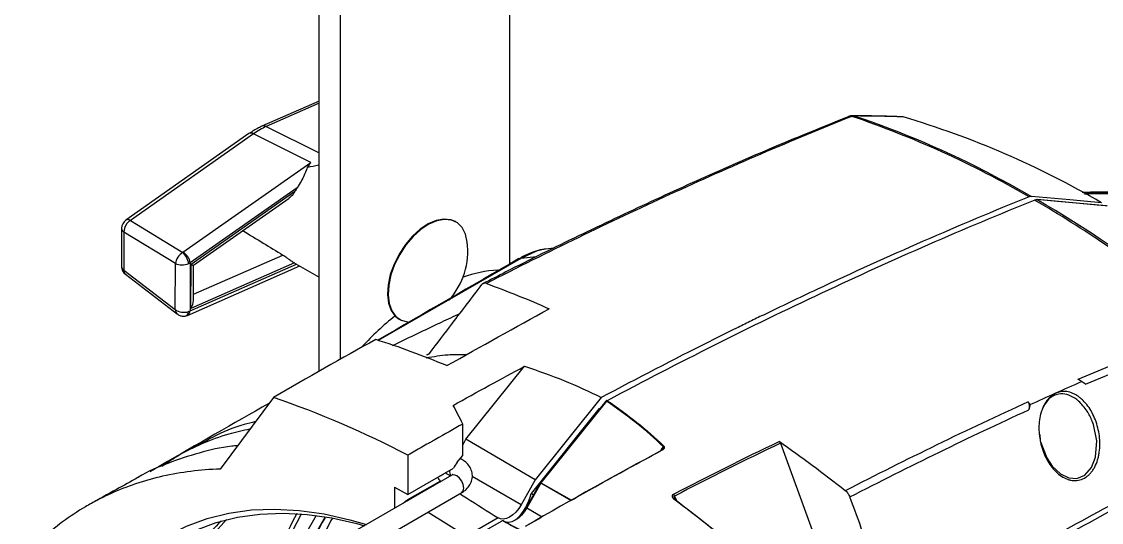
# Model space of a CAD drawing. Extents: x 9.3 to 87.2, y 0.6 to 68.8.
# Drawn here: x 55.47 to 62.23, y 54.39 to 57.52 of the extents above; entities that cross this region are included whole.
import ezdxf

# ---------------------------------------------------------------- set-up
doc = ezdxf.new("R2010")
doc.units = 0
doc.header["$MEASUREMENT"] = 0
doc.layers.add('OBJECT', color=7, linetype='CONTINUOUS')

msp = doc.modelspace()

# ---------------------------------------------------------------- linework, layer by layer
at = {"layer": 'OBJECT'}
for p, q in [((58.5255, 56.0048), (58.5255, 59.9995)), ((57.3326, 55.3313), (57.3326, 59.4635)), ((57.4648, 55.4059), (57.4648, 59.3872)), ((57.3326, 57.0226), (56.9738, 56.865)), ((57.3326, 57.0088), (57.0011, 56.8631)), ((56.8931, 56.819), (56.1229, 56.2779)), ((56.9212, 56.8175), (56.151, 56.2764)), ((57.2806, 56.6394), (56.9212, 56.8175)), ((57.0011, 56.8631), (57.3326, 56.6988)), ((56.48, 56.077), (57.2806, 56.6394)), ((57.1947, 56.4807), (56.5258, 56.0108)), ((56.5306, 56.0018), (57.1805, 56.4584)), ((56.5465, 55.9956), (57.1436, 56.415)), ((56.151, 56.2764), (56.4788, 56.0762)), ((56.0963, 56.227), (56.0952, 55.9894)), ((56.1109, 56.2038), (56.1098, 55.9662)), ((56.4337, 56.0068), (56.1109, 56.2038)), ((58.1879, 56.2667), (58.1844, 56.2688)), ((58.8024, 56.1036), (58.7482, 56.0971)), ((56.4323, 55.7197), (56.4337, 56.0068)), ((56.5258, 56.0108), (56.5244, 55.7105)), ((56.5244, 55.7105), (57.1904, 56.0031)), ((57.1783, 56.0101), (56.5293, 55.725)), ((56.5293, 55.725), (56.5306, 56.0018)), ((56.5457, 55.8141), (57.1052, 56.06)), ((57.1726, 56.0134), (57.3326, 55.921)), ((58.5936, 56.0375), (57.7021, 55.5253)), ((58.6909, 56.0484), (58.5936, 56.0375)), ((56.1098, 55.9662), (56.4323, 55.7197)), ((56.1197, 55.9395), (56.4456, 55.6904)), ((56.5076, 55.6826), (57.2106, 55.9915)), ((56.5455, 55.7755), (56.5466, 55.9956)), ((57.8324, 55.6591), (57.836, 55.657)), ((58.0049, 55.4353), (58.0258, 55.4461)), ((62.4386, 55.4332), (62.0785, 55.2816)), ((58.2506, 54.9078), (58.6173, 55.3639)), ((62.1261, 55.2515), (62.4404, 55.3838)), ((57.0455, 55.1692), (56.7124, 54.7214)), ((59.0971, 55.1684), (58.6841, 54.6546)), ((59.126, 55.1468), (58.7159, 54.6366)), ((59.13, 55.1457), (58.7199, 54.6355)), ((59.0826, 55.0973), (58.6583, 54.5695)), ((59.0563, 55.0645), (59.0588, 55.0632)), ((59.089, 55.1007), (59.0826, 55.0973)), ((58.2303, 54.806), (58.2303, 55.003)), ((58.2303, 54.8718), (58.2506, 54.9078)), ((58.6841, 54.6546), (58.2506, 54.9078)), ((59.472, 54.8424), (59.4867, 54.8607)), ((60.2179, 54.8831), (60.4156, 54.3391)), ((57.8877, 54.8079), (57.8877, 54.5621)), ((58.1963, 54.7638), (58.2303, 54.806)), ((58.2237, 54.7822), (58.2135, 54.7851)), ((58.2237, 54.7822), (58.2151, 54.7871)), ((57.8877, 54.5621), (58.1722, 54.7263)), ((58.1612, 54.6822), (57.447, 54.2699)), ((58.1213, 54.6969), (58.154, 54.6781)), ((58.5958, 54.498), (58.2899, 54.6743)), ((58.6841, 54.6546), (58.5958, 54.498)), ((57.8028, 54.6076), (57.8877, 54.5621)), ((57.8028, 54.6076), (57.8028, 54.4753)), ((57.8877, 54.5301), (58.0893, 54.6465)), ((58.0893, 54.6465), (58.0941, 54.6434)), ((58.7149, 54.6352), (58.6273, 54.4799)), ((58.7183, 54.6332), (58.6307, 54.4779)), ((58.9076, 54.5253), (58.7183, 54.6332)), ((58.7199, 54.6355), (58.9104, 54.5269)), ((57.5095, 54.1616), (58.2237, 54.5739)), ((57.8877, 54.5301), (57.8925, 54.5271)), ((58.6585, 54.5697), (58.6731, 54.5611)), ((59.585, 54.5077), (59.5519, 54.5333)), ((59.5551, 54.5521), (59.5668, 54.5238)), ((58.0133, 54.4525), (58.2695, 54.2942)), ((58.6307, 54.4779), (58.7264, 54.4225)), ((58.4512, 54.416), (58.319, 54.3397)), ((58.4704, 54.3944), (58.3473, 54.3234)), ((58.6231, 54.3639), (58.7206, 54.4192))]:
    msp.add_line(p, q, dxfattribs=at)
at = {"layer": 'OBJECT', "flags": 128}
for points in [[(61.5488, 56.5576), (61.6484, 56.5045), (61.7878, 56.4265)], [(62.2258, 56.3873), (62.0287, 56.405), (61.7878, 56.4265)], [(62.2585, 56.3678), (61.9519, 56.3952), (61.8205, 56.4069)], [(61.8205, 56.4069), (61.8217, 56.4067), (61.8232, 56.4061)], [(62.2612, 56.3669), (62.2489, 56.368), (62.1999, 56.3724), (62.004, 56.3899), (61.8232, 56.4061)], [(58.1844, 56.2688), (58.1557, 56.2806), (58.1123, 56.2851), (58.0647, 56.2764), (58.0147, 56.2549), (57.9645, 56.2215), (57.9161, 56.1775), (57.8715, 56.1248), (57.8324, 56.0655)], [(58.2588, 56.141), (58.2475, 56.1908), (58.2265, 56.2315), (58.1966, 56.2612), (58.1593, 56.2786), (58.1159, 56.283), (58.0682, 56.2743), (58.0183, 56.2528), (57.968, 56.2194), (57.9196, 56.1755), (57.875, 56.1228), (57.836, 56.0635)], [(58.7412, 56.0962), (58.6919, 56.0847), (58.5936, 56.0375), (58.5936, 56.0375), (58.5936, 56.0375)], [(57.8324, 56.0655), (57.8006, 56.0021), (57.7773, 55.9371), (57.7634, 55.8732), (57.7596, 55.813), (57.766, 55.759), (57.7823, 55.7133), (57.8078, 55.678), (57.8324, 55.6591)], [(57.836, 56.0635), (57.8041, 56.0001), (57.7808, 55.935), (57.767, 55.8711), (57.7631, 55.8109), (57.7695, 55.7569), (57.7858, 55.7113), (57.8113, 55.6759), (57.8451, 55.6523), (57.8857, 55.6413), (57.9003, 55.6405)], [(59.126, 55.1468), (59.1262, 55.1469), (59.1268, 55.147), (59.1277, 55.1468), (59.1287, 55.1463), (59.13, 55.1457)], [(61.8405, 54.9376), (61.8437, 54.8987), (61.8837, 54.7907), (61.9184, 54.7392), (61.9695, 54.6913), (62.0213, 54.6666), (62.0721, 54.6632), (62.1212, 54.6828), (62.1641, 54.7304), (62.1897, 54.7962), (62.1967, 54.8978), (62.1759, 54.9998), (62.1681, 55.0209), (62.1681, 55.0209)], [(58.0877, 54.6776), (58.1099, 54.69), (58.1119, 54.6915)], [(58.2237, 54.5739), (58.2237, 54.5739), (58.2333, 54.5849), (58.2366, 54.6025), (58.2333, 54.624), (58.2237, 54.6461), (58.2093, 54.6654), (58.1924, 54.6791), (58.1755, 54.685), (58.1612, 54.6822)], [(58.7159, 54.6366), (58.7161, 54.6368), (58.7167, 54.6368), (58.7176, 54.6366), (58.7186, 54.6362), (58.7199, 54.6355)], [(56.3797, 54.3021), (56.5016, 54.3636), (56.6307, 54.4114), (56.7665, 54.4454), (56.9083, 54.4654), (57.0557, 54.4712), (57.2078, 54.463), (57.3641, 54.4407), (57.524, 54.4044), (57.6275, 54.3741)], [(58.5958, 54.498), (58.5804, 54.4741), (58.5626, 54.4527), (58.5433, 54.4348), (58.5232, 54.421), (58.5032, 54.412), (58.484, 54.4081), (58.4664, 54.4094), (58.4512, 54.416)], [(58.6307, 54.4779), (58.6153, 54.454), (58.5976, 54.4326), (58.5783, 54.4147), (58.5583, 54.401), (58.5383, 54.392), (58.5191, 54.3881), (58.5016, 54.3895), (58.4906, 54.3936)], [(56.7529, 54.4053), (56.6675, 54.3104), (56.5865, 54.2005), (56.5142, 54.08), (56.4508, 53.9494), (56.3967, 53.8093), (56.3519, 53.66), (56.3168, 53.5024), (56.3128, 53.4801)], [(56.44, 54.2792), (56.5603, 54.3398), (56.6876, 54.387), (56.8215, 54.4205), (56.9614, 54.4402), (57.1067, 54.446), (57.2567, 54.4379), (57.4109, 54.4159), (57.5685, 54.3801), (57.6153, 54.367)], [(57.4148, 54.4152), (57.4056, 54.3987), (57.3434, 54.273)]]:
    msp.add_lwpolyline(points, dxfattribs=at)
at = {"layer": 'OBJECT'}
for centre, radius, start, end in [((60.6554, 56.8992), 0.0295, 71.41815, 111.70081), ((60.6672, 56.8711), 0.06, 89.59327, 111.81079), ((60.677, 56.8963), 0.0332, 83.3996, 111.53488), ((58.7206, 51.1747), 6.0721, 59.82298, 71.32627), ((60.6673, 56.8806), 0.0505, 74.4965, 89.5873), ((58.7912, 51.3164), 5.9224, 62.24914, 71.39427), ((59.3975, 51.5476), 5.6055, 59.69846, 73.53639), ((56.906, 56.7963), 0.0261, 54.38083, 119.53497), ((56.9855, 56.8354), 0.0318, 60.5813, 111.60488), ((57.7326, 56.1233), 0.6458, 146.39048, 148.7359), ((57.7371, 49.422), 8.0916, 52.1294, 59.66945), ((57.6637, 49.332), 8.1965, 52.14169, 59.6253), ((56.1588, 56.2267), 0.0625, 125.08885, 179.73184), ((56.1977, 56.2033), 0.0867, 122.56732, 179.65296), ((56.1357, 56.2541), 0.027, 55.5957, 118.32006), ((56.1252, 56.229), 0.029, 183.96531, 240.45909), ((57.7968, 56.0861), 0.4653, 318.51805, 6.77852), ((56.394, 55.9867), 0.1233, 9.01762, 46.56375), ((56.4341, 55.9962), 0.0929, 9.0248, 60.36107), ((56.1577, 55.9891), 0.0625, 179.73184, 232.60889), ((56.1241, 55.9914), 0.029, 183.96502, 240.45938), ((56.1399, 55.9621), 0.0303, 172.31735, 228.40399), ((58.5046, 55.1261), 0.8412, 93.74626, 108.89082), ((56.4855, 55.7054), 0.0289, 294.6976, 1.24783), ((56.4926, 55.7106), 0.0318, 298.18165, 359.81544), ((59.105, 54.0797), 2.0601, 129.06865, 136.88173), ((55.0464, 49.3477), 6.1553, 62.50905, 71.04728), ((59.1338, 55.1405), 0.01, 118.07697, 141.20543), ((59.1311, 55.1446), 0.00514, 54.70952, 113.32689), ((59.1396, 55.1374), 0.0127, 115.83753, 139.20447), ((59.4959, 54.8509), 0.0135, 110.00452, 132.93181), ((59.474, 54.8356), 0.00533, 126.48157, 183.58912), ((59.4732, 54.8352), 0.00527, 49.38613, 115.74861), ((58.3657, 54.628), 0.217, 141.29099, 153.07352), ((58.1243, 54.6863), 0.053, 198.28516, 228.66099), ((58.191, 54.7031), 0.0431, 166.6907, 214.24401), ((58.7423, 54.6769), 0.0499, 236.67085, 241.20611), ((58.7237, 54.6303), 0.01, 141.20543, 150.57742), ((58.7324, 54.6253), 0.0161, 141.02953, 150.8627), ((58.3449, 54.64), 0.3213, 312.46855, 347.32005), ((59.5329, 54.5445), 0.0235, 18.98651, 51.50048), ((59.5559, 54.5278), 0.00682, 60.00738, 126.30694), ((59.5552, 54.5294), 0.00599, 349.16397, 45.83915), ((58.6548, 54.5216), 0.0499, 236.67382, 241.20301), ((57.681, 53.4174), 1.3726, 134.51552, 149.49218), ((58.8075, 53.5662), 1.8383, 151.51112, 166.76358), ((58.8211, 53.566), 1.8241, 151.33082, 166.714), ((58.8069, 53.5322), 1.7428, 148.94415, 166.6875), ((58.8376, 53.5315), 1.7169, 148.7204, 166.57367)]:
    msp.add_arc(centre, radius, start, end, dxfattribs=at)
for centre, major_axis, ratio, start_param, end_param in [((56.9623, 56.431), (0.2462, 0.4358), 0.582364, 0.660369, 0.886707), ((54.8358, 57.7954), (3.7674, -2.5058), 0.053547, 5.313257, 5.394011), ((56.4816, 56.0297), (0.038, 0.0499), 0.586826, 0.971724, 2.423663), ((56.4747, 56.0796), (0.00747, 0.0012), 0.589291, 5.197479, 5.403602), ((56.4816, 56.0297), (0.0625, 0.0053), 0.491463, 3.798765, 5.250705), ((56.4816, 56.0359), (0.0625, 0.0009), 0.577069, 5.283286, 5.489409), ((56.4917, 56.0243), (0.0549, -0.0287), 0.044252, 5.523339, 6.260328), ((56.4904, 55.7474), (0.0404, 0.0616), 0.609063, 4.747248, 5.529952), ((56.4802, 55.7426), (0.0623, -0.0076), 0.648797, 3.918094, 5.370034), ((56.4802, 55.7426), (0.0319, 0.0541), 0.662604, 2.348912, 3.058602), ((56.4802, 55.7364), (0.0625, -0.0015), 0.570951, 5.305199, 5.511323), ((57.8877, 54.432), (0.06, 0.104), 0.577381, 0.784707, 1.129658), ((59.4212, 53.9752), (2.5629, -1.3748), 0.026152, 4.352477, 4.409763)]:
    msp.add_ellipse(centre, major_axis=major_axis, ratio=ratio, start_param=start_param, end_param=end_param, dxfattribs=at)
for points, knots in [([(60.6448, 56.9258), (60.536, 56.8821), (60.2762, 56.7778), (59.8645, 56.6005), (59.4103, 56.3962), (58.9554, 56.1805), (58.6046, 56.0087), (58.4054, 55.9051), (58.3581, 55.8805)], [0, 0, 0, 0, 0.143602, 0.34267, 0.541433, 0.73982, 0.938185, 1, 1, 1, 1]), ([(60.6648, 56.9272), (60.2859, 56.7755), (59.906, 56.6124), (59.1436, 56.2638), (58.7613, 56.0785), (58.3785, 55.882)], [0, 0, 0, 0, 0.5, 0.5, 1, 1, 1, 1]), ([(60.977, 56.9244), (60.8924, 56.9272), (60.7896, 56.9306), (60.686, 56.9307), (60.6676, 56.9307)], [0, 0, 0, 0, 0.822045, 1, 1, 1, 1]), ([(60.9862, 56.9233), (60.9846, 56.9237), (60.9815, 56.9246), (60.9785, 56.9242), (60.977, 56.924)], [0, 0, 0, 0, 0.496129, 1, 1, 1, 1]), ([(56.9738, 56.865), (56.967, 56.8618), (56.9397, 56.8494), (56.9131, 56.832), (56.8931, 56.819)], [0, 0, 0, 0, 0.251384, 1, 1, 1, 1]), ([(57.2806, 56.6394), (57.2805, 56.6392), (57.2728, 56.6293), (57.2653, 56.6184), (57.2579, 56.6078)], [0, 0, 0, 0, 0.017276, 1, 1, 1, 1]), ([(57.3326, 56.6243), (57.3309, 56.6237), (57.3091, 56.6157), (57.2823, 56.6111), (57.259, 56.6079), (57.2579, 56.6078)], [0, 0, 0, 0, 0.073646, 0.954109, 1, 1, 1, 1]), ([(57.2579, 56.6078), (57.2532, 56.595), (57.2398, 56.5586), (57.2159, 56.5135), (57.1969, 56.4841), (57.1947, 56.4807)], [0, 0, 0, 0, 0.324578, 0.922742, 1, 1, 1, 1]), ([(57.1805, 56.4584), (57.1729, 56.4465), (57.1621, 56.4296), (57.1475, 56.4186), (57.1433, 56.4154)], [0, 0, 0, 0, 0.709574, 1, 1, 1, 1]), ([(61.7729, 56.4239), (61.3333, 56.2462), (60.8909, 56.0531), (60.3341, 55.7921), (60.2226, 55.7389), (60.0969, 55.6779), (60.0829, 55.6711), (60.0549, 55.6575), (60.0408, 55.6506), (59.9984, 55.6299), (59.9138, 55.5883), (59.8292, 55.5463), (59.5473, 55.405), (59.3221, 55.2884), (59.0971, 55.1684)], [0, 0, 0, 0, 0.5, 0.5, 0.625, 0.625, 0.640625, 0.640625, 0.65625, 0.65625, 0.6875, 0.75, 0.75, 1, 1, 1, 1]), ([(62.4957, 56.4445), (62.4589, 56.4466), (62.3532, 56.4529), (62.2229, 56.4552), (62.1285, 56.4511), (62.106, 56.4501)], [0, 0, 0, 0, 0.288252, 0.829907, 1, 1, 1, 1]), ([(62.5125, 56.4407), (62.4919, 56.4418), (62.3885, 56.4476), (62.2569, 56.4518), (62.1433, 56.4464), (62.1155, 56.4451)], [0, 0, 0, 0, 0.158757, 0.794131, 1, 1, 1, 1]), ([(62.1205, 56.4425), (62.1782, 56.4442), (62.3124, 56.4481), (62.443, 56.4415), (62.5174, 56.4378)], [0, 0, 0, 0, 0.43005, 1, 1, 1, 1]), ([(61.8083, 56.4035), (61.3652, 56.2244), (60.9204, 56.0301), (60.0285, 55.6116), (59.5817, 55.3876), (59.1341, 55.1488)], [0, 0, 0, 0, 0.5, 0.5, 1, 1, 1, 1]), ([(58.7407, 56.0956), (58.7367, 56.0953), (58.715, 56.0937), (58.6727, 56.0801), (58.6238, 56.0602), (58.5936, 56.0426), (58.5831, 56.0366)], [0, 0, 0, 0, 0.0786277, 0.4231974, 0.8009432, 1, 1, 1, 1]), ([(58.7482, 56.0971), (58.7471, 56.0971), (58.745, 56.0972), (58.7425, 56.0965), (58.7412, 56.0962)], [0, 0, 0, 0, 0.463408, 1, 1, 1, 1]), ([(57.1052, 56.06), (57.1093, 56.0574), (57.1173, 56.0523), (57.1317, 56.0419), (57.1485, 56.0294), (57.1627, 56.0192), (57.1704, 56.0149), (57.1727, 56.0135)], [0, 0, 0, 0, 0.164199, 0.327736, 0.55045, 0.861677, 1, 1, 1, 1]), ([(58.5816, 56.0372), (58.287, 55.8669), (57.9921, 55.6965), (57.6979, 55.5271), (57.6976, 55.5269)], [0, 0, 0, 0, 0.99893, 1, 1, 1, 1]), ([(58.5821, 56.0363), (58.5836, 56.0372), (58.5868, 56.0391), (58.5913, 56.0381), (58.5936, 56.0375)], [0, 0, 0, 0, 0.46927, 1, 1, 1, 1]), ([(58.0215, 55.444), (58.0698, 55.5072), (58.118, 55.5703), (58.1661, 55.6334), (58.2276, 55.714), (58.2891, 55.7946), (58.3506, 55.8752)], [0.00042223, 0.00042223, 0.00042223, 0.00042223, 0.00998302, 0.00998302, 0.00998302, 0.02220394, 0.02220394, 0.02220394, 0.02220394]), ([(58.3785, 55.882), (58.3757, 55.883), (58.373, 55.8836), (58.3677, 55.8841), (58.3651, 55.8839), (58.3579, 55.8822), (58.3538, 55.8794), (58.3506, 55.8752)], [0, 0, 0, 0, 0.25, 0.25, 0.5, 0.5, 1, 1, 1, 1]), ([(56.4458, 55.6912), (56.4473, 55.6898), (56.4539, 55.6834), (56.4698, 55.678), (56.4862, 55.6767), (56.4953, 55.6787), (56.4976, 55.6792)], [0, 0, 0, 0, 0.1130908, 0.4945273, 0.8755296, 1, 1, 1, 1]), ([(56.4976, 55.6792), (56.4984, 55.6794), (56.5018, 55.6802), (56.5051, 55.6816), (56.5076, 55.6826)], [0, 0, 0, 0, 0.233735, 1, 1, 1, 1]), ([(58.2119, 55.6934), (58.173, 55.6751), (58.1007, 55.6412), (57.9953, 55.591), (57.8956, 55.5432), (57.8275, 55.5104), (57.7928, 55.4935), (57.791, 55.4926)], [0, 0, 0, 0, 0.2769777, 0.5155316, 0.7513409, 0.9876975, 1, 1, 1, 1]), ([(58.2539, 55.4364), (58.215, 55.4368), (58.1281, 55.4378), (58.0472, 55.4232), (58.0025, 55.4151)], [0, 0, 0, 0, 0.447263, 1, 1, 1, 1]), ([(58.0215, 55.444), (58.0195, 55.4413), (58.017, 55.4392), (58.0114, 55.4362), (58.0083, 55.4354), (58.0049, 55.4353)], [0, 0, 0, 0, 0.5, 0.5, 1, 1, 1, 1]), ([(62.1882, 55.0282), (62.1943, 55.0122), (62.1994, 54.9958), (62.2076, 54.9626), (62.2108, 54.9458), (62.215, 54.9117), (62.2161, 54.8943), (62.216, 54.8602), (62.2149, 54.8435), (62.2115, 54.8188), (62.2101, 54.8106), (62.2066, 54.7945), (62.2045, 54.7864), (62.1974, 54.7632), (62.1915, 54.7486), (62.1808, 54.7281), (62.1768, 54.7215), (62.1685, 54.7091), (62.164, 54.7033), (62.1546, 54.6924), (62.1497, 54.6874), (62.1392, 54.6782), (62.1337, 54.6739), (62.1164, 54.6627), (62.1044, 54.6573), (62.0854, 54.6522), (62.0788, 54.651), (62.0657, 54.6497), (62.0592, 54.6496), (62.046, 54.6503), (62.0394, 54.6512), (62.0262, 54.654), (62.0196, 54.6558), (62.0002, 54.6628), (61.9876, 54.6692), (61.9632, 54.6851), (61.9516, 54.6946), (61.9297, 54.7159), (61.9194, 54.7279), (61.9004, 54.7537), (61.8917, 54.7675), (61.8759, 54.7968), (61.869, 54.8121), (61.8569, 54.8434), (61.8519, 54.8595), (61.8435, 54.8928), (61.8403, 54.91), (61.8361, 54.944), (61.835, 54.9611), (61.835, 54.9952), (61.8362, 55.0124), (61.8408, 55.0456), (61.8443, 55.0616), (61.8513, 55.0847), (61.854, 55.0922), (61.86, 55.107), (61.8633, 55.1142), (61.8741, 55.1347), (61.8824, 55.1471), (61.8967, 55.1637), (61.9018, 55.1688), (61.9123, 55.1781), (61.9177, 55.1823), (61.9291, 55.1897), (61.935, 55.1929), (61.9472, 55.1985), (61.9535, 55.2007), (61.9725, 55.2058), (61.9855, 55.2072), (62.0121, 55.2057), (62.0252, 55.2029), (62.0446, 55.196), (62.0511, 55.1932), (62.0637, 55.1868), (62.0699, 55.1833), (62.082, 55.1753), (62.0879, 55.171), (62.0995, 55.1616), (62.1052, 55.1565), (62.1216, 55.1403), (62.1318, 55.1285), (62.1507, 55.1027), (62.1595, 55.0887), (62.1751, 55.0594), (62.1821, 55.0441), (62.1882, 55.0282)], [0, 0, 0, 0, 0.03125, 0.03125, 0.0625, 0.0625, 0.09375, 0.09375, 0.125, 0.125, 0.140625, 0.140625, 0.15625, 0.15625, 0.1875, 0.1875, 0.203125, 0.203125, 0.21875, 0.21875, 0.234375, 0.234375, 0.25, 0.25, 0.28125, 0.28125, 0.296875, 0.296875, 0.3125, 0.3125, 0.328125, 0.328125, 0.34375, 0.34375, 0.375, 0.375, 0.40625, 0.40625, 0.4375, 0.4375, 0.46875, 0.46875, 0.5, 0.5, 0.53125, 0.53125, 0.5625, 0.5625, 0.59375, 0.59375, 0.625, 0.625, 0.65625, 0.65625, 0.671875, 0.671875, 0.6875, 0.6875, 0.71875, 0.71875, 0.734375, 0.734375, 0.75, 0.75, 0.765625, 0.765625, 0.78125, 0.78125, 0.8125, 0.8125, 0.84375, 0.84375, 0.859375, 0.859375, 0.875, 0.875, 0.890625, 0.890625, 0.90625, 0.90625, 0.9375, 0.9375, 0.96875, 0.96875, 1, 1, 1, 1]), ([(62.1359, 55.0837), (62.1193, 55.1061), (62.0899, 55.1456), (62.0359, 55.1809), (61.9838, 55.1951), (61.9315, 55.1862), (61.8861, 55.1547), (61.8673, 55.1187), (61.8585, 55.1017)], [0, 0, 0, 0, 0.207822, 0.36682, 0.52398, 0.680392, 0.849443, 1, 1, 1, 1]), ([(57.018, 55.1323), (56.7927, 55.0036), (56.5449, 54.8621), (56.2967, 54.7176), (56.2743, 54.7046)], [0, 0, 0, 0, 0.909736, 1, 1, 1, 1]), ([(59.1341, 55.1488), (59.1982, 55.106), (59.26, 55.0608), (59.3792, 54.9656), (59.4364, 54.9157), (59.4913, 54.8635)], [0, 0, 0, 0, 0.5, 0.5, 1, 1, 1, 1]), ([(61.7675, 55.1418), (61.7697, 55.1386), (61.7712, 55.135), (61.7732, 55.1272), (61.7738, 55.123), (61.7743, 55.1102), (61.7732, 55.1011), (61.7711, 55.0918)], [0, 0, 0, 0, 0.25, 0.25, 0.5, 0.5, 1, 1, 1, 1]), ([(62.1681, 55.0209), (62.1636, 55.0321), (62.1587, 55.0429), (62.148, 55.0638), (62.1422, 55.074), (62.1359, 55.0837)], [0, 0, 0, 0, 0.5, 0.5, 1, 1, 1, 1]), ([(56.9329, 55.0178), (56.9094, 55.0121), (56.8148, 54.9893), (56.7076, 54.945), (56.6292, 54.8994), (56.6117, 54.8892)], [0, 0, 0, 0, 0.204343, 0.822059, 1, 1, 1, 1]), ([(58.2303, 55.003), (58.1736, 54.9712), (58.1169, 54.9392), (58.0567, 54.9048), (58.053, 54.9028), (58.0458, 54.8987), (58.035, 54.8925), (58.0099, 54.8782), (57.9595, 54.8493), (57.9164, 54.8245), (57.8877, 54.8079)], [0, 0, 0, 0, 0.5, 0.5, 0.53125, 0.53125, 0.5625, 0.625, 0.75, 1, 1, 1, 1]), ([(56.3479, 54.7393), (56.3788, 54.7603), (56.4586, 54.8148), (56.5994, 54.8822), (56.7513, 54.9419), (56.8554, 54.9636), (56.8994, 54.9728)], [0, 0, 0, 0, 0.187474, 0.484716, 0.781958, 1, 1, 1, 1]), ([(56.821, 54.8673), (56.8091, 54.8663), (56.7258, 54.8592), (56.5792, 54.8246), (56.3846, 54.7595), (56.2578, 54.7057), (56.1991, 54.6688), (56.1979, 54.668)], [0, 0, 0, 0, 0.052287, 0.365917, 0.679546, 0.993175, 1, 1, 1, 1]), ([(56.6103, 54.8917), (56.5895, 54.8806), (56.5462, 54.8575), (56.503, 54.8343), (56.4805, 54.8222)], [0, 0, 0, 0, 0.478983, 1, 1, 1, 1]), ([(59.4766, 54.8392), (59.4822, 54.8422), (59.4869, 54.8458), (59.4918, 54.8519), (59.493, 54.8542), (59.4939, 54.8588), (59.4936, 54.8614), (59.4913, 54.8635)], [0, 0, 0, 0, 0.5, 0.5, 0.75, 0.75, 1, 1, 1, 1]), ([(59.4811, 54.8479), (59.4816, 54.8485), (59.4839, 54.8509), (59.486, 54.8546), (59.4872, 54.858), (59.4872, 54.8597), (59.4869, 54.8603), (59.4867, 54.8607)], [0, 0, 0, 0, 0.152748, 0.61949, 0.857511, 0.894934, 1, 1, 1, 1]), ([(58.9076, 54.5253), (58.9578, 54.5539), (59.1449, 54.6606), (59.3319, 54.7615), (59.4687, 54.8353)], [0, 0, 0, 0, 0.268534, 1, 1, 1, 1]), ([(59.4812, 54.8479), (59.481, 54.8476), (59.4798, 54.8459), (59.4764, 54.8429), (59.4721, 54.8409), (59.4706, 54.8403)], [0, 0, 0, 0, 0.119872, 0.693142, 1, 1, 1, 1]), ([(56.7124, 54.7214), (56.5881, 54.7173), (56.4683, 54.7021), (56.2953, 54.6629), (56.2389, 54.6471), (56.1289, 54.6101), (56.0752, 54.5889), (55.9966, 54.5531), (55.9708, 54.5405), (55.92, 54.514), (55.8949, 54.5001), (55.8211, 54.4566), (55.7735, 54.425), (55.6354, 54.3227), (55.5498, 54.2444), (55.4706, 54.156)], [0, 0, 0, 0, 0.25, 0.25, 0.375, 0.375, 0.5, 0.5, 0.5625, 0.5625, 0.625, 0.625, 0.75, 0.75, 1, 1, 1, 1]), ([(58.2237, 54.5739), (58.2309, 54.5785), (58.249, 54.59), (58.2715, 54.6139), (58.2877, 54.6458), (58.2928, 54.681), (58.2859, 54.7157), (58.2681, 54.7464), (58.2463, 54.768), (58.2298, 54.7783), (58.2237, 54.7822)], [0, 0, 0, 0, 0.09663, 0.241279, 0.376625, 0.508873, 0.647843, 0.781137, 0.918098, 1, 1, 1, 1]), ([(56.1978, 54.6682), (56.1527, 54.6433), (56.0507, 54.5871), (55.9544, 54.5332), (55.9007, 54.5031)], [0, 0, 0, 0, 0.442876, 1, 1, 1, 1]), ([(58.168, 54.6869), (58.1681, 54.6871), (58.1686, 54.6883), (58.1664, 54.6853), (58.1624, 54.6829), (58.1612, 54.6822)], [0, 0, 0, 0, 0.1107026, 0.736198, 1, 1, 1, 1]), ([(60.6238, 54.5858), (60.6268, 54.5835), (60.6296, 54.5809), (60.6351, 54.5751), (60.6377, 54.572), (60.6449, 54.5619), (60.6489, 54.5545), (60.6517, 54.5468)], [0, 0, 0, 0, 0.25, 0.25, 0.5, 0.5, 1, 1, 1, 1]), ([(62.4787, 54.6019), (62.4202, 54.5701), (62.0056, 54.3449), (61.4941, 54.0606), (61.0372, 53.8072), (60.9452, 53.7562)], [0, 0, 0, 0, 0.116122, 0.822031, 1, 1, 1, 1]), ([(58.2129, 54.5677), (58.2267, 54.5589), (58.3061, 54.5083), (58.3855, 54.4578), (58.4512, 54.416)], [0, 0, 0, 0, 0.173692, 1, 1, 1, 1]), ([(59.5475, 54.5629), (59.5444, 54.5612), (59.5422, 54.559), (59.5398, 54.554), (59.5397, 54.5512), (59.541, 54.5457), (59.5424, 54.543), (59.5464, 54.5379), (59.5489, 54.5355), (59.5519, 54.5333)], [0, 0, 0, 0, 0.25, 0.25, 0.5, 0.5, 0.75, 0.75, 1, 1, 1, 1]), ([(59.5537, 54.54), (59.5532, 54.541), (59.552, 54.5436), (59.5517, 54.5472), (59.5525, 54.5498), (59.5536, 54.5513), (59.5546, 54.5519), (59.5551, 54.5521)], [0, 0, 0, 0, 0.228509, 0.566781, 0.75272, 0.868923, 1, 1, 1, 1]), ([(59.5595, 54.5338), (59.5584, 54.5346), (59.5556, 54.5365), (59.5538, 54.5391), (59.5536, 54.5397), (59.5536, 54.5398)], [0, 0, 0, 0, 0.322708, 0.799365, 1, 1, 1, 1]), ([(59.561, 54.5283), (59.6261, 54.4791), (59.7591, 54.3784), (59.8895, 54.2691), (59.9562, 54.2132)], [0, 0, 0, 0, 0.4887518, 1, 1, 1, 1]), ([(60.9452, 53.7562), (60.9023, 53.8719), (60.8595, 53.9876), (60.8165, 54.1033), (60.7616, 54.2511), (60.7067, 54.399), (60.6517, 54.5468)], [0.00042223, 0.00042223, 0.00042223, 0.00042223, 0.00998302, 0.00998302, 0.00998302, 0.02220394, 0.02220394, 0.02220394, 0.02220394]), ([(60.9612, 53.7286), (61.0532, 53.7797), (61.5099, 54.0332), (62.0161, 54.3151), (62.4252, 54.5384), (62.4787, 54.5676)], [0, 0, 0, 0, 0.179734, 0.892612, 1, 1, 1, 1]), ([(59.9539, 54.2124), (59.8851, 54.2702), (59.7633, 54.3725), (59.6391, 54.4668), (59.585, 54.5077)], [0, 0, 0, 0, 0.565337, 1, 1, 1, 1]), ([(57.1795, 53.9452), (57.1846, 53.965), (57.2016, 54.0313), (57.2366, 54.1386), (57.2878, 54.263), (57.333, 54.3559), (57.3636, 54.404), (57.3718, 54.4168)], [0, 0, 0, 0, 0.1123216, 0.376068, 0.6399544, 0.9041104, 1, 1, 1, 1]), ([(58.4849, 54.3967), (58.4826, 54.3974), (58.4797, 54.3973), (58.4746, 54.3964), (58.4723, 54.3955), (58.4704, 54.3944)], [0, 0, 0, 0, 0.5, 0.5, 1, 1, 1, 1]), ([(58.4864, 54.3961), (58.4877, 54.3954), (58.489, 54.3947), (58.4903, 54.3941), (58.5047, 54.3866), (58.5191, 54.3791), (58.5336, 54.3715), (58.5446, 54.3658), (58.5557, 54.36), (58.5668, 54.3542), (58.5727, 54.3511), (58.5785, 54.3481), (58.5844, 54.345), (58.5875, 54.3433), (58.5906, 54.3417), (58.5937, 54.3401), (58.5954, 54.3392), (58.597, 54.3384), (58.5986, 54.3375), (58.5995, 54.337), (58.6003, 54.3366), (58.6012, 54.3361), (58.6016, 54.3359), (58.6021, 54.3357), (58.6025, 54.3354), (58.6028, 54.3353), (58.603, 54.3352), (58.6032, 54.3351), (58.6033, 54.335), (58.6035, 54.3349), (58.6036, 54.3348)], [0.000245311, 0.000245311, 0.000245311, 0.000245311, 0.000381889, 0.000381889, 0.000381889, 0.001909465, 0.001909465, 0.001909465, 0.003073594, 0.003073594, 0.003073594, 0.003685499, 0.003685499, 0.003685499, 0.004004678, 0.004004678, 0.004004678, 0.004169674, 0.004169674, 0.004169674, 0.004253994, 0.004253994, 0.004253994, 0.004296438, 0.004296438, 0.004296438, 0.004317388, 0.004317388, 0.004317388, 0.004329159, 0.004329159, 0.004329159, 0.004329159])]:
    msp.add_open_spline(points, degree=3, knots=knots, dxfattribs=at)
for points in [[(60.9862, 56.9233), (60.8848, 56.9267), (60.7829, 56.9287), (60.6808, 56.9293)], [(61.7878, 56.4265), (61.7832, 56.4269), (61.7782, 56.4261), (61.7729, 56.4239)], [(61.8232, 56.4061), (61.8186, 56.4065), (61.8136, 56.4056), (61.8083, 56.4035)], [(58.3785, 55.882), (58.5076, 55.8348), (58.6386, 55.7821), (58.7711, 55.7237)], [(58.1308, 55.368), (58.3463, 55.4894), (58.5598, 55.6079), (58.7711, 55.7237)], [(57.6865, 55.531), (57.4726, 55.4139), (57.2589, 55.2933), (57.0455, 55.1692)], [(58.1308, 55.368), (57.9827, 55.43), (57.8347, 55.4844), (57.6865, 55.531)], [(58.1705, 55.1197), (58.245, 55.1612), (58.3939, 55.2434), (58.5428, 55.324), (58.6173, 55.3639)], [(58.6173, 55.3639), (58.7845, 55.3101), (58.9445, 55.2451), (59.0971, 55.1684)], [(61.7797, 55.1241), (61.8872, 55.1733), (61.9946, 55.2216), (62.102, 55.269)], [(62.102, 55.269), (62.0942, 55.2733), (62.0864, 55.2775), (62.0785, 55.2816)], [(62.1261, 55.2515), (62.1183, 55.2578), (62.1102, 55.2637), (62.102, 55.269)], [(59.4867, 54.8607), (59.3771, 54.9649), (59.258, 55.0602), (59.13, 55.1457)], [(61.7675, 55.1418), (61.3869, 54.9677), (61.0058, 54.7822), (60.6238, 54.5858)], [(61.7675, 55.1418), (61.7715, 55.1359), (61.7756, 55.13), (61.7797, 55.1241)], [(61.7797, 55.1241), (61.7764, 55.1135), (61.7736, 55.1028), (61.7711, 55.0918)], [(58.2303, 55.003), (58.2104, 55.0427), (58.1904, 55.0816), (58.1705, 55.1197)], [(60.6517, 54.5468), (61.0256, 54.739), (61.3986, 54.9209), (61.7711, 55.0918)], [(59.5475, 54.5629), (59.7668, 54.6779), (59.9877, 54.7882), (60.2101, 54.8937)], [(60.2179, 54.8831), (59.9954, 54.7776), (59.7744, 54.6672), (59.5551, 54.5521)], [(60.2101, 54.8937), (60.2134, 54.8914), (60.2164, 54.8874), (60.2179, 54.8831)], [(60.6238, 54.5858), (60.4859, 54.6931), (60.3481, 54.7958), (60.2101, 54.8937)], [(59.4766, 54.8392), (59.1947, 54.6878), (58.9127, 54.5306), (58.6307, 54.3676)], [(58.4864, 54.3961), (58.486, 54.3963), (58.4855, 54.3965), (58.4849, 54.3967)]]:
    msp.add_open_spline(points, degree=3, dxfattribs=at)

doc.saveas('drawing.dxf')
